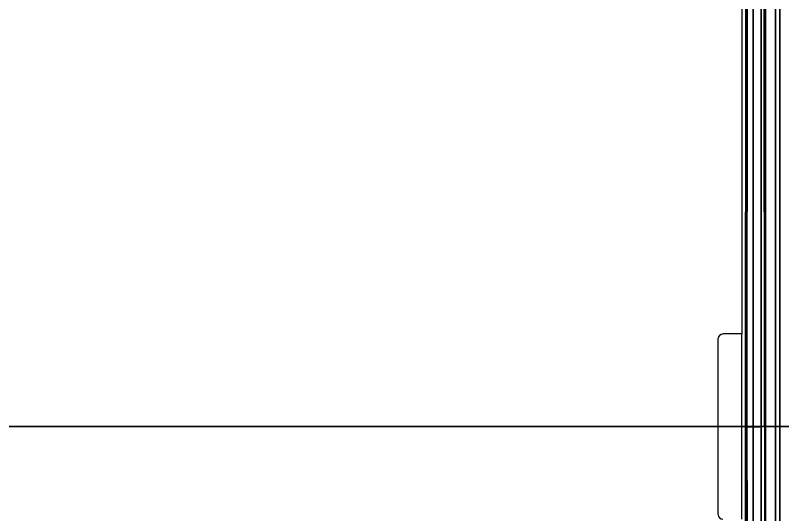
# Model space of a CAD drawing. Header units: millimetres. Extents: x 101 to 3000, y 150 to 4305.
# Drawn here: x 825.04 to 858.16, y 3106.7 to 3128.26 of the extents above; entities that cross this region are included whole.
import ezdxf

# ---------------------------------------------------------------- set-up
doc = ezdxf.new("R2010")
doc.units = ezdxf.units.MM
doc.header["$LTSCALE"] = 15
for name, color, linetype, lineweight in [('_Sichtbarkanten', 7, 'Continuous', 25), ('Schnittlinie (ISO)', 7, 'Continuous', 35), ('Sichtbar schmal (ISO)', 7, 'Continuous', 35)]:
    doc.layers.add(name, color=color, linetype=linetype, lineweight=lineweight)

# ---------------------------------------------------------------- blocks, each defined once
blk = doc.blocks.new('2DTransSchnitt0')
at = {"layer": 'Schnittlinie (ISO)', "linetype": 'Continuous'}
blk.add_line((46.876, 207.367), (176.2415, 207.367), dxfattribs=at)

msp = doc.modelspace()

# ---------------------------------------------------------------- linework, layer by layer
at = {"layer": '_Sichtbarkanten'}
for p, q in [((857.374, 3110.505), (857.369, 3150.846)), ((856.403, 3141.205), (856.403, 3114.505)), ((856.403, 3114.505), (855.583, 3114.505)), ((856.403, 3106.505), (856.403, 3114.505)), ((855.384, 3106.704), (855.384, 3114.306)), ((857.374, 3110.505), (857.369, 3070.163))]:
    msp.add_line(p, q, dxfattribs=at)
for centre, major_axis in [((855.585, 3114.304), (-0.142, 0.142)), ((855.585, 3106.706), (-0.142, -0.142))]:
    msp.add_ellipse(centre, major_axis=major_axis, ratio=0.992433, start_param=5.501585, end_param=7.064785, dxfattribs=at)
at = {"layer": 'Sichtbar schmal (ISO)'}
for p, q in [((857.851, 3110.505), (857.86, 3167.058)), ((858.042, 3110.505), (858.051, 3167.053)), ((857.24, 3110.505), (857.24, 3148.751)), ((857.39, 3110.505), (857.386, 3142.788)), ((857.429, 3110.505), (857.425, 3142.787)), ((856.563, 3110.502), (856.573, 3141.205)), ((856.624, 3110.501), (856.634, 3141.204)), ((856.893, 3110.503), (856.893, 3141.202)), ((857.232, 3110.505), (857.232, 3141.203)), ((856.573, 3079.805), (856.563, 3110.502)), ((856.893, 3110.503), (856.624, 3110.501)), ((856.634, 3079.805), (856.624, 3110.501)), ((856.893, 3079.808), (856.893, 3110.503)), ((857.232, 3079.806), (857.232, 3110.505)), ((857.232, 3110.505), (857.24, 3110.505)), ((857.24, 3072.258), (857.24, 3110.505)), ((857.39, 3110.505), (857.374, 3110.505)), ((857.39, 3110.505), (857.386, 3078.222)), ((857.429, 3110.505), (857.425, 3078.223)), ((857.429, 3110.505), (857.851, 3110.505)), ((857.851, 3110.505), (857.86, 3053.951)), ((858.042, 3110.505), (858.051, 3053.956))]:
    msp.add_line(p, q, dxfattribs=at)
for centre, major_axis, start_param, end_param in [((857.59, 3110.505), (-0.2, 0), 0.001925, 0.616491), ((857.043, 3110.505), (1, 0), 5.654518, 6.265993)]:
    msp.add_ellipse(centre, major_axis=major_axis, ratio=0.00001, start_param=start_param, end_param=end_param, dxfattribs=at)
for points, knots in [([(856.563, 3110.502), (856.564, 3110.502), (856.57, 3110.502), (856.591, 3110.501), (856.612, 3110.501), (856.624, 3110.501)], [0, 0, 0, 0, 0.3333333, 0.6666667, 0.999847, 0.999847, 0.999847, 0.999847]), ([(856.893, 3110.503), (856.906, 3110.503), (856.919, 3110.503), (856.934, 3110.502), (856.949, 3110.502), (856.966, 3110.502), (856.982, 3110.502), (856.999, 3110.502), (857.016, 3110.502), (857.033, 3110.502), (857.05, 3110.502), (857.068, 3110.502), (857.084, 3110.503), (857.101, 3110.503), (857.117, 3110.503), (857.132, 3110.503), (857.147, 3110.503), (857.16, 3110.503), (857.173, 3110.503), (857.185, 3110.503), (857.196, 3110.504), (857.204, 3110.504), (857.213, 3110.504), (857.22, 3110.504), (857.225, 3110.504), (857.229, 3110.504), (857.232, 3110.505), (857.232, 3110.505)], [0, 0, 0, 0, 0.111111, 0.111111, 0.111111, 0.222222, 0.222222, 0.222222, 0.333333, 0.333333, 0.333333, 0.444444, 0.444444, 0.444444, 0.555556, 0.555556, 0.555556, 0.666667, 0.666667, 0.666667, 0.777778, 0.777778, 0.777778, 0.888889, 0.888889, 0.888889, 1, 1, 1, 1]), ([(857.374, 3110.506), (857.363, 3110.506), (857.351, 3110.506), (857.341, 3110.506), (857.326, 3110.505), (857.312, 3110.505), (857.299, 3110.505), (857.287, 3110.505), (857.276, 3110.505), (857.268, 3110.505), (857.259, 3110.505), (857.252, 3110.505), (857.247, 3110.505), (857.242, 3110.505), (857.24, 3110.505), (857.24, 3110.505)], [0.2132327, 0.2132327, 0.2132327, 0.2132327, 0.3333333, 0.3333333, 0.3333333, 0.5, 0.5, 0.5, 0.6666667, 0.6666667, 0.6666667, 0.8333333, 0.8333333, 0.8333333, 1, 1, 1, 1])]:
    msp.add_open_spline(points, degree=3, knots=knots, dxfattribs=at)

# ---------------------------------------------------------------- block references
at = {"layer": 'Schnittlinie (ISO)', "xscale": 15, "yscale": 15, "zscale": 15}
msp.add_blockref('2DTransSchnitt0', (0, 0), dxfattribs=at)

doc.saveas('drawing.dxf')
